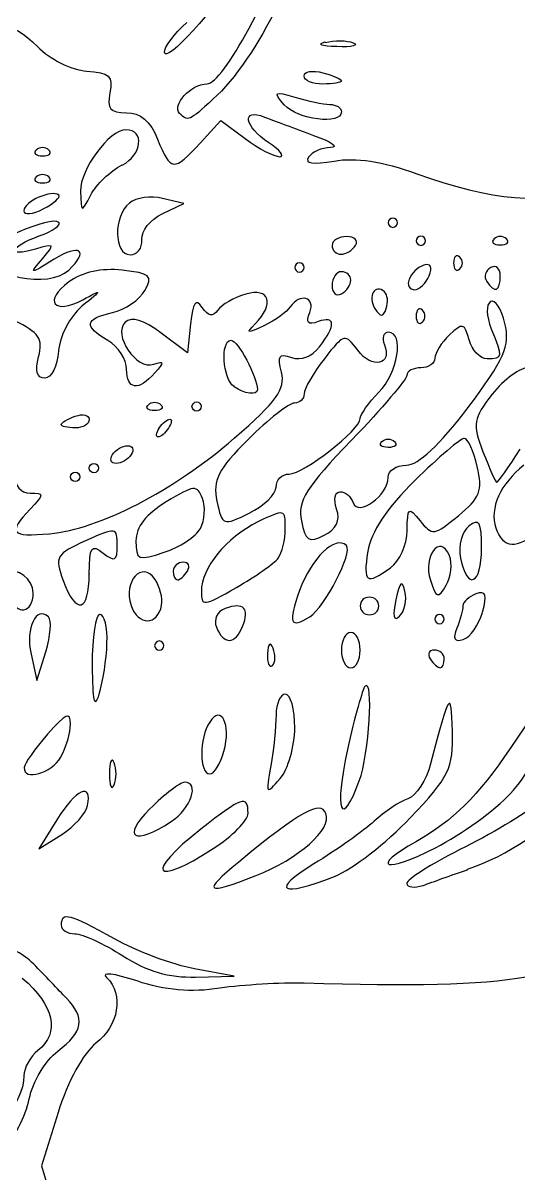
# Model space of a CAD drawing. Extents: x 2.4 to 13.2, y 1.8 to 13.4.
# Drawn here: x 7.237 to 8.31, y 5.513 to 8.006 of the extents above; entities that cross this region are included whole.
import ezdxf

# ---------------------------------------------------------------- set-up
doc = ezdxf.new("R2010")
doc.units = 0
doc.layers.add('Layer_1', color=7, linetype='CONTINUOUS')

msp = doc.modelspace()

# ---------------------------------------------------------------- linework, layer by layer
at = {"layer": 'Layer_1', "color": 7}
for points in [[(7.890916, 7.96496), (7.890924, 7.96354)], [(7.575633, 7.81005), (7.575637, 7.80994)], [(7.619996, 7.74581), (7.664757, 7.79461), (7.717355, 7.75541)], [(7.45127, 7.69826), (7.451254, 7.69803)], [(7.313906, 7.63303), (7.313906, 7.63263)], [(7.53784, 7.59243), (7.584426, 7.61493), (7.538891, 7.62583)], [(7.493883, 7.53616), (7.494059, 7.53733)], [(8.182064, 7.49853), (8.182064, 7.49873)], [(7.335586, 7.47062), (7.335567, 7.47033)], [(8.26971, 7.45833), (8.269679, 7.45813)], [(7.599149, 7.35428), (7.592549, 7.29128), (7.535506, 7.33398)], [(7.693401, 7.21772), (7.693404, 7.21814)], [(7.784439, 7.00085), (7.784447, 7.0006)], [(7.915386, 6.95299), (7.915481, 6.95335)], [(7.620601, 6.91095), (7.620579, 6.91105)], [(8.15953, 6.85165), (8.159522, 6.85215)], [(7.380067, 6.8126), (7.380065, 6.8118)], [(8.032108, 6.82591), (8.032125, 6.82545)], [(7.25879, 6.7711), (7.258753, 6.7715)], [(8.063384, 6.7749), (8.063346, 6.7747)], [(7.711994, 6.6987), (7.711985, 6.6986)], [(7.253999, 6.6387), (7.266353, 6.5812), (7.285783, 6.6439)], [(7.778, 6.6509), (7.778036, 6.6513)], [(8.350567, 6.46074), (8.350567, 6.52134), (8.292491, 6.43614)], [(7.824866, 6.4792), (7.824876, 6.479)], [(7.318682, 6.4157), (7.318691, 6.4158)], [(7.309589, 6.2794), (7.27084, 6.217), (7.320393, 6.2481)], [(8.198932, 6.17167), (8.198925, 6.17274)], [(7.610357, 5.93908), (7.693468, 5.94108), (7.608023, 5.95708), (7.608009, 5.95708)], [(7.312585, 5.64555), (7.276781, 5.53045), (7.336418, 5.32906)]]:
    msp.add_lwpolyline(points, dxfattribs=at)
for points in [[(7.542589, 7.94218)], [(7.845045, 7.89104)], [(7.802199, 7.82874)], [(7.292469, 7.73063)], [(7.292469, 7.67223)], [(8.047273, 7.57323)], [(8.107927, 7.53413)], [(8.283195, 7.53813)], [(7.956289, 7.52403)], [(7.845082, 7.47633)], [(8.115889, 7.45843)], [(7.946179, 7.44903)], [(8.019045, 7.42326)], [(8.10119, 7.38353)], [(7.508028, 7.17894)], [(7.602418, 7.17494)], [(7.319357, 7.13554)], [(7.531655, 7.12834)], [(8.013557, 7.09922)], [(7.430563, 7.07084)], [(7.380012, 7.04164)], [(7.339576, 7.02264)], [(8.229284, 6.86825)], [(7.789182, 6.84672)], [(7.592364, 6.81845)], [(7.536749, 6.74479)], [(8.006851, 6.7429)], [(7.291753, 6.7193)], [(7.857458, 6.71953)], [(8.148383, 6.7145)], [(8.231079, 6.7291)], [(7.418488, 6.66234)], [(7.541812, 6.657)], [(7.966413, 6.6473)], [(8.148384, 6.6282)], [(7.671649, 6.42808)], [(7.433887, 6.4033)], [(7.964437, 6.36383)], [(8.291303, 6.33611)], [(7.376485, 6.3105)], [(7.557525, 6.2758)], [(7.64832, 6.21724)], [(7.739313, 6.15832)], [(7.910779, 6.15726)]]:
    msp.add_lwpolyline(points, close=True, dxfattribs=at)
for points in [[(7.87259, 8.29603), (7.851076, 8.1446), (7.744167, 7.9279), (7.647895, 7.84055)], [(7.634932, 7.87414), (7.669397, 7.87414), (7.776119, 8.07067), (7.838024, 8.24813)], [(7.696372, 8.11033), (7.656846, 8.03923), (7.543648, 7.91554), (7.542589, 7.94218)], [(7.046726, 7.96471), (7.170327, 8.01491), (7.210714, 8.01311), (7.267963, 7.95461)], [(7.542585, 7.94224), (7.541953, 7.95314), (7.564005, 7.98264), (7.591171, 8.00684)], [(7.267963, 7.95461), (7.294373, 7.92761), (7.341581, 7.90411), (7.374413, 7.90181)], [(7.915812, 7.95486), (7.882447, 7.95516), (7.871248, 7.95986), (7.890916, 7.96496)], [(7.890924, 7.96354), (7.910605, 7.96854), (7.937893, 7.96854), (7.951581, 7.96286)], [(7.951581, 7.96286), (7.965265, 7.95786), (7.949051, 7.95276), (7.915812, 7.95486)], [(7.845045, 7.89104), (7.845045, 7.90114), (7.863243, 7.90394), (7.885483, 7.89804)], [(7.374413, 7.90181), (7.423808, 7.89781), (7.432008, 7.89091), (7.42474, 7.85441)], [(7.885483, 7.87364), (7.863241, 7.87364), (7.845045, 7.88064), (7.845045, 7.89104)], [(7.885483, 7.89804), (7.907723, 7.89204), (7.925921, 7.88454), (7.925921, 7.88064)], [(7.925921, 7.88064), (7.925921, 7.87664), (7.907723, 7.87364), (7.885483, 7.87364)], [(7.42474, 7.85441), (7.41788, 7.82031), (7.425372, 7.81131), (7.460613, 7.81131)], [(7.575637, 7.80994), (7.557504, 7.82714), (7.600848, 7.87414), (7.634932, 7.87414)], [(7.802187, 7.82874), (7.77745, 7.85704), (7.77982, 7.85864), (7.824996, 7.84494)], [(7.647895, 7.84055), (7.594988, 7.79245), (7.594339, 7.79225), (7.575633, 7.81005)], [(7.824996, 7.84494), (7.852704, 7.83694), (7.886756, 7.82944), (7.900658, 7.82934)], [(7.900658, 7.82934), (7.914567, 7.82925), (7.925931, 7.82234), (7.925931, 7.81314)], [(7.460613, 7.81131), (7.491543, 7.81131), (7.512163, 7.79381), (7.528059, 7.75381)], [(7.769004, 7.74611), (7.7153, 7.78181), (7.708328, 7.82261), (7.759464, 7.80201)], [(7.925931, 7.81314), (7.925931, 7.78444), (7.830465, 7.79634), (7.802199, 7.82874)], [(7.759464, 7.80201), (7.778924, 7.79501), (7.826693, 7.77631), (7.865614, 7.76241)], [(7.459564, 7.77453), (7.42347, 7.77453), (7.359906, 7.68843), (7.361217, 7.64146)], [(7.451254, 7.69803), (7.494536, 7.71993), (7.500447, 7.77453), (7.459564, 7.77453)], [(7.717355, 7.75541), (7.746293, 7.73381), (7.779846, 7.71621), (7.791939, 7.71621)], [(7.865614, 7.76241), (7.904536, 7.74841), (7.920992, 7.73671), (7.902189, 7.73611)], [(7.265485, 7.73063), (7.258065, 7.72363), (7.264215, 7.71793), (7.278977, 7.71793)], [(7.292432, 7.73063), (7.285012, 7.73763), (7.272875, 7.73763), (7.265485, 7.73063)], [(7.278977, 7.71793), (7.293799, 7.71793), (7.299861, 7.72393), (7.292469, 7.73063)], [(7.528059, 7.75381), (7.555924, 7.68381), (7.56319, 7.68311), (7.619996, 7.74581)], [(7.791939, 7.71621), (7.804037, 7.71621), (7.793519, 7.72971), (7.769004, 7.74611)], [(7.902189, 7.73611), (7.883392, 7.73583), (7.862019, 7.72601), (7.854706, 7.71481)], [(7.854706, 7.71481), (7.845766, 7.70111), (7.863906, 7.69851), (7.910062, 7.70681)], [(7.910062, 7.70681), (7.956803, 7.71481), (8.013885, 7.70653), (8.088949, 7.67941)], [(7.292432, 7.67223), (7.285012, 7.67923), (7.272875, 7.67923), (7.265485, 7.67223)], [(7.383489, 7.63346), (7.394994, 7.65596), (7.425488, 7.68516), (7.45127, 7.69826)], [(8.088949, 7.67941), (8.251328, 7.62081), (8.368198, 7.61081), (8.4603, 7.64731)], [(7.265485, 7.67223), (7.258065, 7.66523), (7.264215, 7.65943), (7.278977, 7.65943)], [(7.278977, 7.65943), (7.293799, 7.65943), (7.299861, 7.66543), (7.292469, 7.67223)], [(7.313906, 7.63263), (7.299757, 7.64613), (7.238516, 7.61883), (7.238516, 7.59913)], [(7.280686, 7.60313), (7.303874, 7.61523), (7.318828, 7.62833), (7.313906, 7.63303)], [(7.361217, 7.64146), (7.362487, 7.59386), (7.363107, 7.59366), (7.383489, 7.63346)], [(7.538891, 7.62583), (7.513839, 7.63183), (7.48151, 7.62783), (7.46703, 7.61573)], [(7.46703, 7.61573), (7.431738, 7.58793), (7.433059, 7.50376), (7.46861, 7.50376)], [(7.314292, 7.57382), (7.298179, 7.58912), (7.15766, 7.52922), (7.15766, 7.50702)], [(7.238516, 7.59913), (7.238516, 7.58903), (7.257471, 7.59113), (7.280686, 7.60313)], [(7.494059, 7.53733), (7.492479, 7.55513), (7.512224, 7.57993), (7.53784, 7.59243)], [(8.037163, 7.58333), (8.031603, 7.58333), (8.027053, 7.57833), (8.027053, 7.57323)], [(8.047273, 7.57323), (8.047273, 7.57823), (8.042723, 7.58333), (8.037163, 7.58333)], [(7.271667, 7.54442), (7.301017, 7.55532), (7.32019, 7.56822), (7.314292, 7.57382)], [(8.027053, 7.57323), (8.027053, 7.56823), (8.031603, 7.56313), (8.037163, 7.56313)], [(8.037163, 7.56313), (8.042723, 7.56313), (8.047273, 7.56813), (8.047273, 7.57323)], [(7.263637, 7.51612), (7.200023, 7.49702), (7.206846, 7.52112), (7.271667, 7.54442)], [(7.46861, 7.50376), (7.484057, 7.50376), (7.495431, 7.51836), (7.493883, 7.53616)], [(7.937269, 7.54313), (7.919924, 7.54313), (7.90574, 7.53513), (7.90574, 7.52403)], [(7.956287, 7.52403), (7.963177, 7.53493), (7.954707, 7.54313), (7.937269, 7.54313)], [(8.097817, 7.54423), (8.092257, 7.54423), (8.087707, 7.53923), (8.087707, 7.53413)], [(8.087707, 7.53413), (8.087707, 7.52913), (8.092257, 7.52403), (8.097817, 7.52403)], [(8.107927, 7.53413), (8.107927, 7.53913), (8.103377, 7.54423), (8.097817, 7.54423)], [(8.097817, 7.52403), (8.103377, 7.52403), (8.107927, 7.52903), (8.107927, 7.53413)], [(8.256211, 7.53813), (8.248791, 7.53113), (8.254941, 7.52523), (8.269703, 7.52523)], [(8.283158, 7.53813), (8.275738, 7.54513), (8.263601, 7.54513), (8.256211, 7.53813)], [(8.269703, 7.52523), (8.284525, 7.52523), (8.290587, 7.53123), (8.283195, 7.53813)], [(7.15766, 7.50702), (7.15766, 7.45692), (7.292175, 7.42942), (7.335586, 7.47062)], [(7.278795, 7.49492), (7.306627, 7.52712), (7.30546, 7.52872), (7.263637, 7.51612)], [(7.335567, 7.47033), (7.380682, 7.51313), (7.36021, 7.52863), (7.304227, 7.49423)], [(7.90574, 7.52403), (7.90574, 7.51313), (7.9143, 7.50493), (7.92476, 7.50493)], [(7.92476, 7.50493), (7.935221, 7.50493), (7.949402, 7.51293), (7.956289, 7.52403)], [(8.182064, 7.49873), (8.174644, 7.50573), (8.168572, 7.49973), (8.168572, 7.48593)], [(7.304227, 7.49423), (7.250554, 7.46103), (7.249673, 7.46103), (7.278795, 7.49492)], [(7.834972, 7.48643), (7.829412, 7.48643), (7.824862, 7.48143), (7.824862, 7.47633)], [(7.845082, 7.47633), (7.845082, 7.48133), (7.840532, 7.48643), (7.834972, 7.48643)], [(8.104142, 7.48123), (8.073907, 7.47113), (8.057277, 7.42803), (8.08386, 7.42803)], [(8.115887, 7.45843), (8.123437, 7.47703), (8.119047, 7.48583), (8.104142, 7.48123)], [(8.168572, 7.48593), (8.168572, 7.47183), (8.174642, 7.46603), (8.182064, 7.47303)], [(8.182064, 7.47303), (8.189484, 7.48003), (8.189484, 7.49153), (8.182064, 7.49853)], [(8.269679, 7.45813), (8.269679, 7.47463), (8.260419, 7.48253), (8.249144, 7.47603)], [(7.451536, 7.47028), (7.406791, 7.47528), (7.365882, 7.46628), (7.336025, 7.44488)], [(7.500457, 7.42658), (7.518275, 7.45818), (7.512202, 7.46368), (7.451536, 7.47028)], [(7.824862, 7.47633), (7.824862, 7.47133), (7.829412, 7.46623), (7.834972, 7.46623)], [(7.834972, 7.46623), (7.840532, 7.46623), (7.845082, 7.47123), (7.845082, 7.47633)], [(7.925959, 7.46703), (7.914839, 7.46703), (7.905739, 7.45353), (7.905739, 7.43713)], [(7.946179, 7.44903), (7.946179, 7.45913), (7.937079, 7.46703), (7.925959, 7.46703)], [(8.08386, 7.42803), (8.094724, 7.42803), (8.109133, 7.44173), (8.115889, 7.45843)], [(8.249144, 7.47603), (8.237831, 7.47003), (8.233826, 7.45593), (8.240234, 7.44613)], [(8.240234, 7.44613), (8.257579, 7.41953), (8.26971, 7.42443), (8.26971, 7.45833)], [(7.336025, 7.44488), (7.279446, 7.40428), (7.304037, 7.37248), (7.365912, 7.40598)], [(7.739123, 7.35408), (7.781871, 7.39688), (7.770337, 7.43368), (7.718903, 7.41848)], [(7.905739, 7.43713), (7.905739, 7.42063), (7.914839, 7.41253), (7.925959, 7.41913)], [(7.925959, 7.41913), (7.937079, 7.42513), (7.946179, 7.43903), (7.946179, 7.44903)], [(8.01905, 7.42323), (7.998482, 7.44263), (7.98154, 7.41313), (7.998388, 7.38753)], [(7.365912, 7.40598), (7.409343, 7.42958), (7.409301, 7.42908), (7.364332, 7.39208)], [(7.430136, 7.37868), (7.45762, 7.38468), (7.489262, 7.40668), (7.500457, 7.42658)], [(7.624422, 7.38968), (7.610545, 7.41018), (7.604075, 7.40058), (7.599149, 7.35428)], [(7.718903, 7.41848), (7.693881, 7.41148), (7.666589, 7.39538), (7.658249, 7.38368)], [(7.857305, 7.37858), (7.870797, 7.41198), (7.835475, 7.42178), (7.815002, 7.39078)], [(8.022745, 7.38746), (8.027455, 7.40086), (8.025905, 7.41696), (8.019045, 7.42326)], [(8.279807, 7.35481), (8.272447, 7.38661), (8.258388, 7.40801), (8.248593, 7.40231)], [(7.364332, 7.39208), (7.338141, 7.37038), (7.316242, 7.32848), (7.313784, 7.29518)], [(7.658249, 7.38368), (7.64761, 7.36868), (7.637525, 7.37048), (7.624422, 7.38968)], [(7.815002, 7.39078), (7.808142, 7.37988), (7.782606, 7.36188), (7.758205, 7.35008)], [(7.998388, 7.38753), (8.011126, 7.36793), (8.01589, 7.36793), (8.022745, 7.38746)], [(8.10119, 7.38363), (8.09377, 7.39063), (8.087698, 7.38463), (8.087698, 7.37073)], [(8.10119, 7.35803), (8.10861, 7.36503), (8.10861, 7.37653), (8.10119, 7.38353)], [(8.248593, 7.40231), (8.238483, 7.39631), (8.239173, 7.37091), (8.250173, 7.34341)], [(7.270472, 7.28298), (7.280646, 7.32148), (7.271742, 7.33498), (7.218099, 7.36138)], [(7.420596, 7.31778), (7.367268, 7.34938), (7.369586, 7.36418), (7.430136, 7.37868)], [(7.458022, 7.35738), (7.429936, 7.33078), (7.482538, 7.25304), (7.519545, 7.26658)], [(7.535506, 7.33398), (7.497071, 7.36288), (7.471792, 7.37048), (7.458022, 7.35738)], [(7.875376, 7.35888), (7.853514, 7.35088), (7.848364, 7.35688), (7.857305, 7.37858)], [(7.878536, 7.30458), (7.914529, 7.35138), (7.913288, 7.37258), (7.875376, 7.35888)], [(8.087698, 7.37073), (8.087698, 7.35663), (8.093768, 7.35093), (8.10119, 7.35803)], [(8.202405, 7.31911), (8.192199, 7.35621), (8.188161, 7.35711), (8.15961, 7.33001)], [(7.758205, 7.35008), (7.721627, 7.33228), (7.718278, 7.33288), (7.739123, 7.35408)], [(7.961161, 7.29673), (7.93358, 7.33413), (7.931906, 7.33363), (7.88901, 7.27863)], [(8.006848, 7.2059), (8.048472, 7.2482), (8.062517, 7.33573), (8.0277, 7.33573)], [(8.0277, 7.33573), (8.016933, 7.33573), (8.013007, 7.32363), (8.01898, 7.30893)], [(8.199556, 7.17244), (8.278392, 7.27726), (8.291089, 7.3061), (8.279807, 7.35481)], [(8.250173, 7.34341), (8.275258, 7.28081), (8.274909, 7.27821), (8.241643, 7.27821)], [(7.461034, 7.25568), (7.461034, 7.27678), (7.442837, 7.30468), (7.420596, 7.31778)], [(7.693404, 7.21814), (7.668508, 7.23544), (7.663423, 7.31847), (7.687244, 7.31847)], [(7.687244, 7.31847), (7.701713, 7.31847), (7.743949, 7.23897), (7.743949, 7.21172)], [(8.01898, 7.30893), (8.036797, 7.26493), (7.991684, 7.25523), (7.961161, 7.29673)], [(8.15961, 7.33001), (8.142264, 7.31351), (8.128081, 7.29081), (8.128081, 7.27951)], [(8.241643, 7.27821), (8.226261, 7.27821), (8.208603, 7.29661), (8.202405, 7.31911)], [(7.283803, 7.23648), (7.266744, 7.23645), (7.262256, 7.25198), (7.270472, 7.28298)], [(7.313784, 7.29518), (7.311254, 7.26278), (7.297985, 7.23648), (7.283803, 7.23648)], [(7.795864, 7.24908), (7.786444, 7.28458), (7.790714, 7.29098), (7.817632, 7.28118)], [(7.817632, 7.28118), (7.838294, 7.27418), (7.861646, 7.28218), (7.878536, 7.30458)], [(7.522075, 7.24768), (7.486792, 7.20738), (7.461034, 7.21118), (7.461034, 7.25568)], [(7.519545, 7.26658), (7.542607, 7.27458), (7.543081, 7.27158), (7.522075, 7.24768)], [(7.88901, 7.27863), (7.864872, 7.24763), (7.845106, 7.21323), (7.845106, 7.20243)], [(8.097752, 7.25891), (8.081072, 7.25891), (8.067423, 7.25191), (8.067423, 7.24241)], [(8.128081, 7.27951), (8.128081, 7.26861), (8.114429, 7.25891), (8.097752, 7.25891)], [(8.333157, 7.25982), (8.31357, 7.25982), (8.277132, 7.23372), (8.252204, 7.20172)], [(7.693988, 7.10627), (7.786229, 7.18627), (7.805387, 7.21315), (7.795864, 7.24908)], [(8.067423, 7.24241), (8.067423, 7.23441), (8.013738, 7.17041), (7.94812, 7.10251)], [(7.743949, 7.21172), (7.743949, 7.19882), (7.715896, 7.20162), (7.693401, 7.21772)], [(7.96641, 7.149), (7.96641, 7.157), (7.984607, 7.1832), (8.006848, 7.2059)], [(7.508064, 7.17894), (7.515484, 7.18594), (7.527621, 7.18594), (7.535012, 7.17894)], [(7.602418, 7.17494), (7.602418, 7.17994), (7.606968, 7.18504), (7.612528, 7.18504)], [(7.612528, 7.18504), (7.618088, 7.18504), (7.622638, 7.18004), (7.622638, 7.17494)], [(7.824066, 7.18253), (7.812497, 7.18253), (7.76744, 7.14713), (7.723934, 7.10363)], [(7.845106, 7.20243), (7.845106, 7.19153), (7.835656, 7.18253), (7.824066, 7.18253)], [(8.252204, 7.20172), (8.211324, 7.14932), (8.209368, 7.13712), (8.232238, 7.07706)], [(7.349686, 7.15404), (7.366366, 7.16004), (7.380015, 7.15604), (7.380015, 7.14704)], [(7.52152, 7.16624), (7.506698, 7.16624), (7.500637, 7.17224), (7.508028, 7.17894)], [(7.535012, 7.17894), (7.542432, 7.17194), (7.536282, 7.16624), (7.52152, 7.16624)], [(7.612528, 7.16484), (7.606968, 7.16484), (7.602418, 7.16984), (7.602418, 7.17494)], [(7.622638, 7.17494), (7.622638, 7.16994), (7.618088, 7.16484), (7.612528, 7.16484)], [(8.066488, 7.04795), (8.091889, 7.04795), (8.139183, 7.09225), (8.199556, 7.17244)], [(7.319357, 7.13544), (7.319357, 7.13944), (7.333008, 7.14794), (7.349686, 7.15404)], [(7.349686, 7.12854), (7.333006, 7.12854), (7.319357, 7.13254), (7.319357, 7.13554)], [(7.380015, 7.14704), (7.380015, 7.13694), (7.366363, 7.12854), (7.349686, 7.12854)], [(7.531656, 7.12834), (7.538546, 7.13924), (7.548716, 7.14744), (7.554276, 7.14744)], [(7.554276, 7.14744), (7.559836, 7.14744), (7.558766, 7.13944), (7.551746, 7.12834)], [(7.812691, 7.0288), (7.844158, 7.0288), (7.96641, 7.1243), (7.96641, 7.149)], [(7.294327, 6.89945), (7.401982, 6.90955), (7.561748, 6.99165), (7.693988, 7.10627)], [(7.529125, 7.10924), (7.523565, 7.10924), (7.524635, 7.11724), (7.531655, 7.12834)], [(7.551746, 7.12834), (7.544886, 7.11744), (7.534686, 7.10924), (7.529125, 7.10924)], [(8.013594, 7.09922), (8.021014, 7.10622), (8.033151, 7.10622), (8.040541, 7.09922)], [(8.191735, 7.10594), (8.183995, 7.10594), (8.135936, 7.06494), (8.084943, 7.01484)], [(8.22001, 7.04474), (8.21221, 7.07854), (8.199474, 7.10594), (8.191735, 7.10594)], [(7.43056, 7.07084), (7.43742, 7.08174), (7.452169, 7.08994), (7.463275, 7.08994)], [(7.463275, 7.08994), (7.474395, 7.08994), (7.477872, 7.08194), (7.471015, 7.07084)], [(7.723934, 7.10363), (7.658715, 7.03863), (7.646854, 7.01513), (7.65636, 6.97005)], [(7.94812, 7.10251), (7.849412, 7.00034), (7.830606, 6.97013), (7.839177, 6.92759)], [(8.027049, 7.08632), (8.012227, 7.08632), (8.006165, 7.09232), (8.013557, 7.09922)], [(8.040541, 7.09922), (8.047961, 7.09222), (8.041811, 7.08632), (8.027049, 7.08632)], [(8.261998, 7.01046), (8.264528, 7.01046), (8.287271, 7.04286), (8.312783, 7.08236)], [(7.438303, 7.05174), (7.427183, 7.05174), (7.423706, 7.05974), (7.430563, 7.07084)], [(7.471015, 7.07084), (7.464155, 7.05994), (7.449438, 7.05174), (7.438303, 7.05174)], [(8.232238, 7.07706), (8.246178, 7.04056), (8.259566, 7.01046), (8.261998, 7.01046)], [(7.339576, 7.02264), (7.339576, 7.02764), (7.344126, 7.03274), (7.349686, 7.03274)], [(7.349686, 7.03274), (7.355246, 7.03274), (7.359796, 7.02774), (7.359796, 7.02264)], [(7.380012, 7.04164), (7.380012, 7.04664), (7.384562, 7.05174), (7.390122, 7.05174)], [(7.390122, 7.03154), (7.384562, 7.03154), (7.380012, 7.03654), (7.380012, 7.04164)], [(7.390122, 7.05174), (7.395682, 7.05174), (7.400232, 7.04674), (7.400232, 7.04164)], [(7.400232, 7.04164), (7.400232, 7.03664), (7.395682, 7.03154), (7.390122, 7.03154)], [(8.027069, 7.02155), (8.027069, 7.03615), (8.044792, 7.04795), (8.066488, 7.04795)], [(8.179009, 6.93835), (8.225744, 6.97655), (8.232027, 6.99285), (8.22001, 7.04474)], [(8.320674, 7.04784), (8.270151, 7.00804), (8.245898, 6.95414), (8.259824, 6.91252)], [(7.218505, 7.02755), (7.218505, 7.00325), (7.231516, 6.98755), (7.251968, 6.98755)], [(7.349686, 7.01254), (7.344126, 7.01254), (7.339576, 7.01754), (7.339576, 7.02264)], [(7.359796, 7.02264), (7.359796, 7.01764), (7.355246, 7.01254), (7.349686, 7.01254)], [(7.784447, 7.0006), (7.784447, 7.0162), (7.797153, 7.0288), (7.812691, 7.0288)], [(7.951332, 6.96645), (7.962356, 6.93535), (8.027069, 6.98245), (8.027069, 7.02155)], [(8.084943, 7.01484), (8.02487, 6.95584), (7.988908, 6.90179), (7.982811, 6.86141)], [(7.251968, 6.98755), (7.283119, 6.98755), (7.283119, 6.98555), (7.251968, 6.95245)], [(7.625229, 6.97545), (7.613597, 7.00575), (7.607473, 7.00525), (7.546892, 6.96845)], [(7.726167, 6.94395), (7.758215, 6.95965), (7.784439, 6.98525), (7.784439, 7.00085)], [(7.915481, 6.95335), (7.908621, 6.97375), (7.912001, 6.99045), (7.922931, 6.99045)], [(7.922931, 6.99045), (7.933859, 6.99045), (7.946656, 6.97955), (7.951332, 6.96645)], [(7.546892, 6.96845), (7.503206, 6.94225), (7.481179, 6.91385), (7.481179, 6.88405)], [(7.620579, 6.91105), (7.630049, 6.92835), (7.632148, 6.95745), (7.625229, 6.97545)], [(7.65636, 6.97005), (7.667672, 6.91635), (7.669098, 6.91595), (7.726167, 6.94395)], [(8.06815, 6.90635), (8.068782, 6.95715), (8.07099, 6.95895), (8.0963, 6.92745)], [(7.251968, 6.95245), (7.202867, 6.90105), (7.210067, 6.89195), (7.294327, 6.89945)], [(7.804346, 6.9106), (7.80463, 6.9527), (7.802766, 6.9532), (7.745224, 6.9251)], [(7.888689, 6.89599), (7.915354, 6.90959), (7.92387, 6.92769), (7.915386, 6.95299)], [(8.0963, 6.92745), (8.122458, 6.89475), (8.126534, 6.89525), (8.179009, 6.93835)], [(8.229256, 6.86825), (8.229256, 6.92465), (8.224076, 6.93365), (8.20177, 6.91605)], [(7.440723, 6.8741), (7.440723, 6.9133), (7.438833, 6.9137), (7.371979, 6.8842)], [(7.542263, 6.85915), (7.575859, 6.87005), (7.61111, 6.89355), (7.620601, 6.91095)], [(7.745224, 6.9251), (7.676077, 6.8912), (7.622686, 6.8257), (7.622686, 6.77482)], [(7.789188, 6.8468), (7.797378, 6.8577), (7.804202, 6.8866), (7.804346, 6.9106)], [(7.839177, 6.92759), (7.848057, 6.88359), (7.855168, 6.87909), (7.888689, 6.89599)], [(8.032125, 6.82545), (8.051585, 6.83955), (8.067796, 6.87595), (8.06815, 6.90635)], [(8.20177, 6.91605), (8.186132, 6.90375), (8.178422, 6.87385), (8.18392, 6.84655)], [(8.259824, 6.91252), (8.275206, 6.86652), (8.305152, 6.86472), (8.354029, 6.90652)], [(7.371979, 6.8842), (7.308122, 6.8552), (7.304669, 6.8493), (7.323409, 6.7981)], [(7.481179, 6.88405), (7.481179, 6.84215), (7.485599, 6.84055), (7.542263, 6.85915)], [(7.936607, 6.87373), (7.912375, 6.89673), (7.861139, 6.84753), (7.835407, 6.77653)], [(8.159522, 6.85215), (8.139871, 6.90085), (8.101161, 6.85015), (8.118454, 6.79865)], [(7.380065, 6.8118), (7.380065, 6.8713), (7.384395, 6.8779), (7.410394, 6.8575)], [(7.410394, 6.8575), (7.435732, 6.8376), (7.440723, 6.8403), (7.440723, 6.8741)], [(7.857442, 6.7195), (7.889948, 6.7399), (7.951426, 6.85968), (7.936607, 6.87373)], [(7.982811, 6.86141), (7.972478, 6.79291), (7.979461, 6.78781), (8.032108, 6.82591)], [(8.18392, 6.84655), (8.198453, 6.77445), (8.229284, 6.78915), (8.229284, 6.86825)], [(7.522429, 6.8006), (7.494279, 6.8422), (7.453032, 6.7966), (7.470772, 6.7441)], [(7.583454, 6.83755), (7.571677, 6.83755), (7.562034, 6.82955), (7.562034, 6.81845)], [(7.592364, 6.81845), (7.599224, 6.82935), (7.595204, 6.83755), (7.583454, 6.83755)], [(7.698505, 6.78282), (7.740207, 6.80692), (7.781009, 6.83562), (7.789182, 6.84672)], [(8.15248, 6.78775), (8.163183, 6.80585), (8.166389, 6.83475), (8.15953, 6.85165)], [(7.258753, 6.7715), (7.258753, 6.8007), (7.221881, 6.8292), (7.205014, 6.8132)], [(7.323409, 6.7981), (7.351368, 6.7221), (7.380067, 6.7295), (7.380067, 6.8126)], [(7.562034, 6.81845), (7.562034, 6.80755), (7.566044, 6.79935), (7.570944, 6.79935)], [(7.570944, 6.79935), (7.575844, 6.79935), (7.585476, 6.80735), (7.592364, 6.81845)], [(7.536737, 6.7448), (7.539577, 6.7597), (7.533067, 6.7849), (7.522429, 6.8006)], [(7.622686, 6.77482), (7.622686, 6.74152), (7.627646, 6.74202), (7.698505, 6.78282)], [(8.063346, 6.7747), (8.057436, 6.8011), (8.052386, 6.7963), (8.043759, 6.7561)], [(8.118454, 6.79865), (8.131529, 6.75955), (8.134913, 6.75855), (8.15248, 6.78775)], [(7.207854, 6.7631), (7.222066, 6.7206), (7.25879, 6.7268), (7.25879, 6.7711)], [(7.835407, 6.77653), (7.809597, 6.70523), (7.814494, 6.69253), (7.857458, 6.71953)], [(7.986631, 6.762), (7.975511, 6.762), (7.966411, 6.754), (7.966411, 6.7429)], [(8.006851, 6.7429), (8.006851, 6.7538), (7.997751, 6.762), (7.986631, 6.762)], [(8.051719, 6.7206), (8.062487, 6.7307), (8.067742, 6.7552), (8.063384, 6.7749)], [(8.217017, 6.769), (8.201506, 6.763), (8.188836, 6.7517), (8.188836, 6.7432)], [(8.231069, 6.7292), (8.241901, 6.7677), (8.238649, 6.7769), (8.217017, 6.769)], [(7.291768, 6.7193), (7.265103, 6.7446), (7.241899, 6.6951), (7.253999, 6.6387)], [(7.470772, 6.7441), (7.485626, 6.6997), (7.528484, 6.7002), (7.536749, 6.74479)], [(7.674447, 6.7374), (7.656692, 6.7314), (7.648637, 6.7137), (7.655524, 6.6967)], [(7.711985, 6.6986), (7.727912, 6.7381), (7.714515, 6.7519), (7.674447, 6.7374)], [(7.966411, 6.7429), (7.966411, 6.732), (7.975511, 6.7238), (7.986631, 6.7238)], [(7.986631, 6.7238), (7.997751, 6.7238), (8.006851, 6.7318), (8.006851, 6.7429)], [(8.043759, 6.7561), (8.036239, 6.7211), (8.039049, 6.7085), (8.051719, 6.7206)], [(8.188836, 6.7432), (8.188836, 6.7352), (8.182826, 6.7128), (8.175505, 6.6947)], [(7.285783, 6.6439), (7.296454, 6.6784), (7.299146, 6.7122), (7.291753, 6.7193)], [(7.40317, 6.72475), (7.39363, 6.72475), (7.38611, 6.67515), (7.386458, 6.61448)], [(7.418488, 6.66235), (7.419758, 6.69655), (7.412708, 6.72475), (7.40317, 6.72475)], [(8.138273, 6.7246), (8.132713, 6.7246), (8.128163, 6.7196), (8.128163, 6.7145)], [(8.128163, 6.7145), (8.128163, 6.7095), (8.132713, 6.7044), (8.138273, 6.7044)], [(8.148383, 6.7145), (8.148383, 6.7195), (8.143833, 6.7246), (8.138273, 6.7246)], [(8.138273, 6.7044), (8.143833, 6.7044), (8.148383, 6.7094), (8.148383, 6.7145)], [(8.189557, 6.6704), (8.204619, 6.6754), (8.22331, 6.7016), (8.231079, 6.7291)], [(7.655524, 6.6967), (7.671066, 6.6582), (7.695981, 6.6591), (7.711994, 6.6987)], [(7.946193, 6.6857), (7.935073, 6.6857), (7.925973, 6.6684), (7.925973, 6.6473)], [(7.966413, 6.6473), (7.966413, 6.6684), (7.957313, 6.6857), (7.946193, 6.6857)], [(8.175505, 6.6947), (8.166305, 6.672), (8.170695, 6.6644), (8.189557, 6.6704)], [(7.401776, 6.55208), (7.409866, 6.57848), (7.417382, 6.62808), (7.418488, 6.66234)], [(7.531702, 6.6671), (7.526142, 6.6671), (7.521592, 6.6621), (7.521592, 6.657)], [(7.521592, 6.657), (7.521592, 6.652), (7.526142, 6.6469), (7.531702, 6.6469)], [(7.541812, 6.657), (7.541812, 6.662), (7.537262, 6.6671), (7.531702, 6.6671)], [(7.531702, 6.6469), (7.537262, 6.6469), (7.541812, 6.6519), (7.541812, 6.657)], [(7.778036, 6.6513), (7.771596, 6.6666), (7.766787, 6.6622), (7.76581, 6.6393)], [(7.76581, 6.6393), (7.764863, 6.6191), (7.76972, 6.6077), (7.77642, 6.6141)], [(7.77642, 6.6141), (7.78315, 6.6201), (7.78384, 6.637), (7.778, 6.6509)], [(7.925973, 6.6473), (7.925973, 6.6262), (7.935073, 6.6089), (7.946193, 6.6089)], [(7.946193, 6.6089), (7.957313, 6.6089), (7.966413, 6.6262), (7.966413, 6.6473)], [(8.126964, 6.6473), (8.115187, 6.6473), (8.111165, 6.6393), (8.118054, 6.6282)], [(8.148383, 6.6282), (8.148383, 6.6391), (8.138753, 6.6473), (8.126964, 6.6473)], [(7.386458, 6.61448), (7.386774, 6.53658), (7.391388, 6.51818), (7.401776, 6.55208)], [(8.118054, 6.6282), (8.124914, 6.6173), (8.134577, 6.6091), (8.139474, 6.6091)], [(8.139474, 6.6091), (8.144374, 6.6091), (8.148384, 6.6171), (8.148384, 6.6282)], [(7.964429, 6.3638), (7.98607, 6.4227), (7.996159, 6.58734), (7.977039, 6.56919)], [(7.977039, 6.56919), (7.971769, 6.56419), (7.954673, 6.50239), (7.939067, 6.43173)], [(8.166204, 6.47176), (8.163674, 6.56436), (8.159344, 6.55766), (8.118743, 6.40096)], [(7.804656, 6.5521), (7.793536, 6.5521), (7.784436, 6.5316), (7.784436, 6.5066)], [(7.824876, 6.479), (7.824876, 6.5192), (7.815776, 6.5521), (7.804656, 6.5521)], [(7.33951, 6.4877), (7.339428, 6.5151), (7.328985, 6.5105), (7.289689, 6.4649)], [(7.671658, 6.428), (7.687232, 6.4869), (7.666288, 6.52979), (7.640697, 6.4916)], [(7.318691, 6.4158), (7.330196, 6.4363), (7.339575, 6.4686), (7.33951, 6.4877)], [(7.640697, 6.4916), (7.617792, 6.4574), (7.617792, 6.37928), (7.640719, 6.37928)], [(7.784436, 6.5066), (7.784436, 6.4816), (7.779226, 6.4319), (7.772867, 6.39634)], [(7.289689, 6.4649), (7.262329, 6.4333), (7.239644, 6.4009), (7.239245, 6.393)], [(7.793087, 6.36894), (7.810557, 6.38944), (7.824866, 6.43904), (7.824866, 6.4792)], [(8.075, 6.28397), (8.159409, 6.37307), (8.168362, 6.39145), (8.166204, 6.47176)], [(8.291301, 6.3361), (8.330106, 6.378), (8.350567, 6.421), (8.350567, 6.46074)], [(8.292491, 6.43614), (8.220292, 6.33011), (8.167092, 6.27722), (8.08834, 6.23309)], [(7.239245, 6.393), (7.237665, 6.3628), (7.298699, 6.3803), (7.318682, 6.4157)], [(7.433887, 6.4034), (7.428267, 6.4166), (7.423681, 6.4054), (7.423681, 6.3794)], [(7.640719, 6.37928), (7.650639, 6.37928), (7.664571, 6.40118), (7.671649, 6.42808)], [(7.939067, 6.43173), (7.909781, 6.29915), (7.925351, 6.25742), (7.964437, 6.36383)], [(7.433887, 6.3554), (7.439507, 6.3686), (7.439507, 6.3901), (7.433887, 6.4033)], [(7.772867, 6.39634), (7.761939, 6.33504), (7.763017, 6.33364), (7.793087, 6.36894)], [(8.118743, 6.40096), (8.109643, 6.36576), (8.087561, 6.33166), (8.06968, 6.32526)], [(7.376486, 6.3105), (7.387382, 6.3626), (7.350738, 6.3456), (7.309589, 6.2794)], [(7.423681, 6.3794), (7.423681, 6.353), (7.428261, 6.3422), (7.433887, 6.3554)], [(7.586025, 6.361), (7.576985, 6.361), (7.543438, 6.3351), (7.511476, 6.3035)], [(7.55753, 6.2758), (7.600878, 6.3046), (7.619748, 6.361), (7.586025, 6.361)], [(7.723779, 6.29394), (7.723779, 6.33414), (7.710543, 6.32964), (7.621688, 6.25974)], [(8.129549, 6.21919), (8.185919, 6.24839), (8.258706, 6.30089), (8.291303, 6.33611)], [(7.320393, 6.2481), (7.347656, 6.2652), (7.37289, 6.2933), (7.376485, 6.3105)], [(7.892066, 6.2935), (7.880225, 6.3228), (7.839673, 6.2995), (7.70356, 6.18832)], [(8.06968, 6.32526), (8.051799, 6.31926), (8.018978, 6.29676), (7.996736, 6.27646)], [(8.354937, 6.31795), (8.323236, 6.29265), (8.245623, 6.24625), (8.182454, 6.21507)], [(8.198925, 6.17274), (8.283704, 6.20114), (8.376326, 6.26294), (8.43567, 6.33067)], [(7.511476, 6.3035), (7.448168, 6.2408), (7.477921, 6.2229), (7.557525, 6.2758)], [(7.648321, 6.21724), (7.689824, 6.24394), (7.723779, 6.27854), (7.723779, 6.29394)], [(7.739317, 6.15824), (7.834606, 6.19604), (7.905948, 6.25918), (7.892066, 6.2935)], [(7.910779, 6.15724), (7.949626, 6.17264), (8.023523, 6.22964), (8.075, 6.28397)], [(7.621688, 6.25974), (7.49892, 6.16304), (7.517713, 6.1331), (7.64832, 6.21724)], [(7.996736, 6.27646), (7.974496, 6.25606), (7.915846, 6.21466), (7.866407, 6.18436)], [(8.08834, 6.23309), (7.984739, 6.17499), (8.020605, 6.16289), (8.129549, 6.21919)], [(8.182454, 6.21507), (8.119287, 6.18367), (8.067587, 6.15077), (8.067561, 6.14167)], [(7.70356, 6.18832), (7.6234, 6.12252), (7.631564, 6.11562), (7.739313, 6.15832)], [(7.866407, 6.18436), (7.770492, 6.12556), (7.794243, 6.11116), (7.910779, 6.15726)], [(8.102894, 6.13767), (8.122354, 6.14467), (8.165574, 6.16047), (8.198932, 6.17167)], [(8.067561, 6.14167), (8.067539, 6.13367), (8.083423, 6.13157), (8.102894, 6.13767)], [(7.43437, 6.02208), (7.337551, 6.07598), (7.319402, 6.08068), (7.319402, 6.05198)], [(7.319402, 6.05198), (7.319402, 6.04108), (7.332638, 6.03288), (7.348847, 6.03288)], [(8.554868, 6.0508), (8.427591, 5.93291), (8.308602, 5.91198), (7.845019, 5.92598)], [(7.259856, 5.96722), (7.23711, 5.99092), (7.196959, 6.01032), (7.170658, 6.01032)], [(7.348847, 6.03288), (7.365022, 6.03288), (7.411796, 6.01128), (7.452764, 5.98498)], [(7.608009, 5.95708), (7.561015, 5.96508), (7.482877, 5.99528), (7.43437, 6.02208)], [(7.452764, 5.98498), (7.504721, 5.95158), (7.552385, 5.93768), (7.610357, 5.93908)], [(7.330619, 5.89362), (7.314444, 5.91032), (7.282612, 5.94332), (7.259856, 5.96722)], [(7.235196, 5.93656), (7.304454, 5.87786), (7.317365, 5.81818), (7.269023, 5.78017)], [(7.417859, 5.93758), (7.455195, 5.90218), (7.443827, 5.83289), (7.394511, 5.79558)], [(7.483572, 5.93058), (7.43231, 5.94738), (7.404663, 5.95048), (7.417859, 5.93758)], [(7.66305, 5.91508), (7.600741, 5.90498), (7.544173, 5.91008), (7.483572, 5.93058)], [(7.845019, 5.92598), (7.794977, 5.92698), (7.713089, 5.92198), (7.66305, 5.91508)], [(7.31179, 5.77852), (7.367241, 5.81992), (7.372272, 5.85062), (7.330619, 5.89362)], [(7.394511, 5.79558), (7.367909, 5.77558), (7.333225, 5.71188), (7.312585, 5.64555)], [(7.269023, 5.78017), (7.252343, 5.76697), (7.238662, 5.74227), (7.238632, 5.72507)], [(7.250229, 5.67515), (7.257549, 5.71215), (7.285262, 5.75875), (7.31179, 5.77852)], [(7.238632, 5.72507), (7.238439, 5.66627), (7.162851, 5.57155), (7.123699, 5.5812)], [(7.192312, 5.5627), (7.216827, 5.5875), (7.242897, 5.6381), (7.250229, 5.67515)]]:
    msp.add_open_spline(points, degree=3, dxfattribs=at)

doc.saveas('drawing.dxf')
